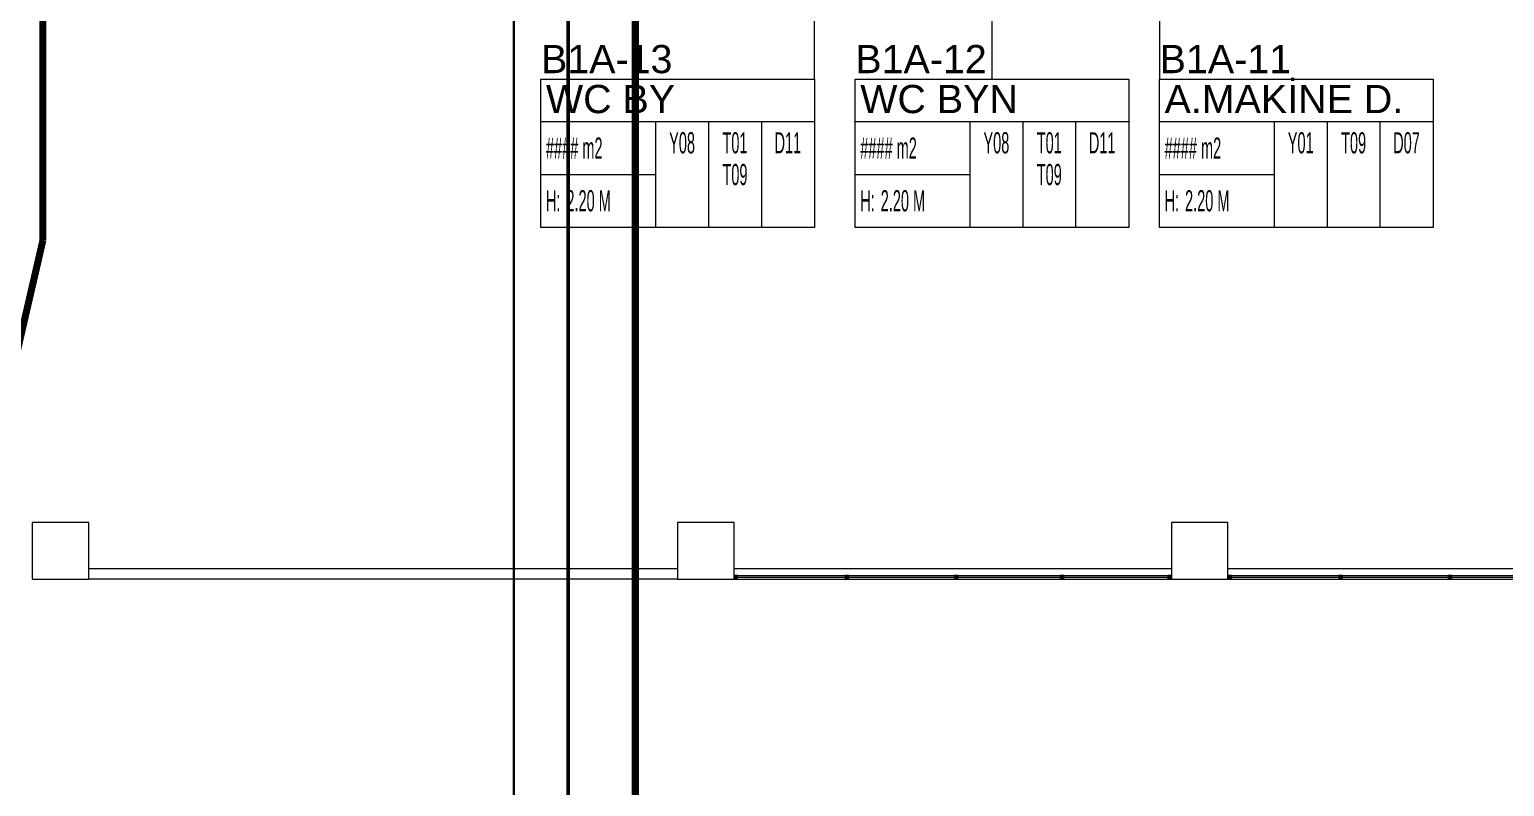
# Model space of a CAD drawing. Header units: metres. Extents: x -17822 to 152406, y -4219 to 19791.
# Drawn here: x 91521 to 93612, y 506 to 1579 of the extents above; entities that cross this region are included whole.
import ezdxf
from ezdxf.enums import TextEntityAlignment as Align

# ---------------------------------------------------------------- set-up
doc = ezdxf.new("R2010")
doc.units = ezdxf.units.M
doc.header["$LTSCALE"] = 100
doc.header["$MEASUREMENT"] = 0
doc.linetypes.add('DOT2', pattern=[0.125, 0, -0.125])
doc.linetypes.add('HIDDEN2', pattern=[4.7625, 3.175, -1.5875])
doc.layers.get('0').update_dxf_attribs({"color": 9, "lineweight": 9})
for name, color, linetype, lineweight in [('00', 9, 'Continuous', 9), ('01', 9, 'Continuous', 9), ('06D', 9, 'Continuous', 9), ('10', 9, 'Continuous', 9), ('15', 9, 'Continuous', 9), ('20', 9, 'DOT2', 9), ('21_mahal200', 9, 'Continuous', 9), ('E-KABLO', 7, 'Continuous', 30), ('E-OG Kablo', 1, 'Continuous', 40)]:
    doc.layers.add(name, color=color, linetype=linetype, lineweight=lineweight)
doc.styles.add('Arial', font='arial.ttf', dxfattribs={"height": 2.5})
doc.styles.add('MuuM_TEXT-STANDART', font='ARIALN.TTF')
doc.dimstyles.new('MuuM_DIM200', dxfattribs={"dimscale": 20, "dimtxt": 2, "dimasz": 1, "dimexe": 1, "dimexo": 1, "dimgap": 1, "dimtad": 1, "dimdec": 1, "dimrnd": 0.5, "dimdsep": 46, "dimtxsty": 'MuuM_TEXT-STANDART', "dimblk": 'ARCHTICK', "dimcen": 0, "dimdle": 0.15, "dimclrd": 256, "dimclre": 256, "dimclrt": 256, "dimadec": 0, "dimazin": 0, "dimtfac": 5, "dimtdec": 1, "dimtix": 1, "dimtmove": 2, "dimatfit": 3, "dimldrblk": 'DOT', "dimfxl": 3, "dimfxlon": 1, "dimtolj": 1, "dimlwd": -1, "dimlwe": -1, "dimarcsym": 0})

# ---------------------------------------------------------------- blocks, each defined once
blk = doc.blocks.new('p-kolon_80x80')
blk.add_lwpolyline([(-40, -40), (40, -40), (40, 40), (-40, 40)], close=True)
blk = doc.blocks.new('1.Bod.Ara.Sitatik Elk')
at = {"layer": '01'}
for p in [(7565, -7790), (8480, -7790), (9180, -7790)]:
    blk.add_blockref('p-kolon_80x80', p, dxfattribs=at)
blk = doc.blocks.new('_ArchTick')
at = {"color": 0, "linetype": 'ByBlock', "const_width": 0.15}
blk.add_lwpolyline([(-0.5, -0.5), (0.5, 0.5)], dxfattribs=at)
blk = doc.blocks.new('_Dot')
at = {"color": 0, "linetype": 'ByBlock', "lineweight": -2}
blk.add_line((-0.5, 0), (-1, 0), dxfattribs=at)
at = {"color": 0, "linetype": 'ByBlock', "const_width": 0.5}
blk.add_lwpolyline([(-0.25, 0, 1), (0.25, 0, 1)], format="xyb", close=True, dxfattribs=at)
blk = doc.blocks.new('0_roomno2')
blk.add_lwpolyline([(19.38, -10.5), (0, -10.5), (0, 0), (19.38, 0)], close=True)
for points in [[(0, -3), (19.38, -3)], [(8.12, -3), (8.12, -10.5)], [(11.88, -3), (11.88, -10.5)], [(15.62, -3), (15.62, -10.5)], [(0, -6.75), (8.12, -6.75)]]:
    blk.add_lwpolyline(points)
at = {"style": 'MuuM_TEXT-STANDART', "width": 0.6}
blk.add_text('H:', height=1.5, dxfattribs=at).set_placement((0.35, -8.61), align=Align.MIDDLE_LEFT)
at = {"style": 'Arial'}
blk.add_attdef('ODANO', (0, 1.17), '', height=2, dxfattribs=at)
blk.add_attdef('MEKANADI', text='', height=2, dxfattribs=at).set_placement((0.35, -3), align=Align.BOTTOM_LEFT)
at = {"style": 'MuuM_TEXT-STANDART', "width": 0.6}
for tag, p in [('M2', (0.35, -4.88)), ('TEMIZTAVANYUKSEKLIGI', (1.8, -8.61))]:
    blk.add_attdef(tag, text='', height=1.5, dxfattribs=at).set_placement(p, align=Align.MIDDLE_LEFT)
for tag, p in [('YER01', (10, -4.5)), ('TAVAN01', (13.75, -4.5)), ('DUVAR01', (17.5, -4.5)), ('YER02', (10, -6.75)), ('TAVAN02', (13.75, -6.75)), ('DUVAR02', (17.5, -6.75)), ('YER03', (10, -9)), ('TAVAN03', (13.75, -9)), ('DUVAR03', (17.5, -9))]:
    blk.add_attdef(tag, text='', height=1.5, dxfattribs=at).set_placement(p, align=Align.MIDDLE_CENTER)
blk = doc.blocks.new('prf-10x10')
blk.add_lwpolyline([(-5, -5), (5, -5), (5, 5), (-5, 5)], close=True)
at = {"color": 255}
blk.add_solid([(-5, -5), (5, -5), (-5, 5), (5, 5)], dxfattribs=at)
at = {"layer": '10'}
blk.add_point((0, 0), dxfattribs=at)
blk = doc.blocks.new('p-dog-ser-620')
at = {"layer": '06D'}
for points in [[(-620, 5), (-5, 5)], [(-620, 0), (-5, 0)]]:
    blk.add_lwpolyline(points, dxfattribs=at)
at = {"layer": '15'}
blk.add_lwpolyline([(-620, 2.5), (-5, 2.5)], dxfattribs=at)
at = {"layer": '10', "xscale": 0.5, "yscale": 0.5, "rotation": 90}
for p in [(-617.5, 2.5), (-460, 2.5), (-305, 2.5), (-155, 2.5), (-2.5, 2.5)]:
    blk.add_blockref('prf-10x10', p, dxfattribs=at)
blk = doc.blocks.new('1.Bod.Ara.Mimari Elk')
at = {"layer": '00'}
blk.add_lwpolyline([(7605, -7815), (8440, -7815), (8440, -7830), (7605, -7830)], close=True, dxfattribs=at)
at = {"layer": '06D'}
for points in [[(8520, -7815), (9140, -7815)], [(9220, -7815), (9840, -7815)]]:
    blk.add_lwpolyline(points, dxfattribs=at)
at = {"layer": '20', "ltscale": 2, "const_width": 10}
blk.add_lwpolyline([(8380, -5050), (8380, -8690), (12080, -8690), (12080, -6110), (9520, -6110), (9520, -5050)], close=True, dxfattribs=at)
blk.add_lwpolyline([(5340, -8750), (5340, -5330), (7540, -5330), (7540, -6950), (7540, -7350.38, -0.2628505), (6470, -8635), (6470, -8455), (6150, -8455), (6150, -8750)], format="xyb", close=True, dxfattribs=at)
at = {"layer": '10'}
for p in [(9140, -7830), (9840, -7830)]:
    blk.add_blockref('p-dog-ser-620', p, dxfattribs=at)
at = {"layer": '21_mahal200'}
ref = blk.add_blockref('0_roomno2', (8246.26, -7121.76), dxfattribs=dict(at, xscale=20, yscale=20, zscale=20))
ref.add_attrib('ODANO', 'B1A-13', (8246.26, -7113.12), dxfattribs={"layer": '0', "height": 40, "style": 'Arial'})
ref.add_attrib('MEKANADI', 'WC BY', dxfattribs={"layer": '0', "height": 40, "style": 'Arial'}).set_placement((8253.26, -7181.76), align=Align.BOTTOM_LEFT)
ref.add_attrib('M2', '#### m2', dxfattribs={"layer": '0', "height": 30, "style": 'MuuM_TEXT-STANDART', "width": 0.6}).set_placement((8253.26, -7219.26), align=Align.MIDDLE_LEFT)
ref.add_attrib('TEMIZTAVANYUKSEKLIGI', '2.20 M', dxfattribs={"layer": '0', "height": 30, "style": 'MuuM_TEXT-STANDART', "width": 0.6}).set_placement((8282.26, -7293.92), align=Align.MIDDLE_LEFT)
ref.add_attrib('YER01', 'Y08', dxfattribs={"layer": '0', "height": 30, "style": 'MuuM_TEXT-STANDART', "width": 0.6}).set_placement((8446.26, -7211.76), align=Align.MIDDLE_CENTER)
ref.add_attrib('TAVAN01', 'T01', dxfattribs={"layer": '0', "height": 30, "style": 'MuuM_TEXT-STANDART', "width": 0.6}).set_placement((8521.26, -7211.76), align=Align.MIDDLE_CENTER)
ref.add_attrib('DUVAR01', 'D11', dxfattribs={"layer": '0', "height": 30, "style": 'MuuM_TEXT-STANDART', "width": 0.6}).set_placement((8596.26, -7211.76), align=Align.MIDDLE_CENTER)
ref.add_attrib('TAVAN02', 'T09', dxfattribs={"layer": '0', "height": 30, "style": 'MuuM_TEXT-STANDART', "width": 0.6}).set_placement((8521.26, -7256.76), align=Align.MIDDLE_CENTER)
ref = blk.add_blockref('0_roomno2', (8691.87, -7121.76), dxfattribs=dict(at, xscale=20, yscale=20, zscale=20))
ref.add_attrib('ODANO', 'B1A-12', (8691.87, -7113.12), dxfattribs={"layer": '0', "height": 40, "style": 'Arial'})
ref.add_attrib('MEKANADI', 'WC BYN', dxfattribs={"layer": '0', "height": 40, "style": 'Arial'}).set_placement((8698.87, -7181.76), align=Align.BOTTOM_LEFT)
ref.add_attrib('M2', '#### m2', dxfattribs={"layer": '0', "height": 30, "style": 'MuuM_TEXT-STANDART', "width": 0.6}).set_placement((8698.87, -7219.26), align=Align.MIDDLE_LEFT)
ref.add_attrib('TEMIZTAVANYUKSEKLIGI', '2.20 M', dxfattribs={"layer": '0', "height": 30, "style": 'MuuM_TEXT-STANDART', "width": 0.6}).set_placement((8727.87, -7293.92), align=Align.MIDDLE_LEFT)
ref.add_attrib('YER01', 'Y08', dxfattribs={"layer": '0', "height": 30, "style": 'MuuM_TEXT-STANDART', "width": 0.6}).set_placement((8891.87, -7211.76), align=Align.MIDDLE_CENTER)
ref.add_attrib('TAVAN01', 'T01', dxfattribs={"layer": '0', "height": 30, "style": 'MuuM_TEXT-STANDART', "width": 0.6}).set_placement((8966.87, -7211.76), align=Align.MIDDLE_CENTER)
ref.add_attrib('DUVAR01', 'D11', dxfattribs={"layer": '0', "height": 30, "style": 'MuuM_TEXT-STANDART', "width": 0.6}).set_placement((9041.87, -7211.76), align=Align.MIDDLE_CENTER)
ref.add_attrib('TAVAN02', 'T09', dxfattribs={"layer": '0', "height": 30, "style": 'MuuM_TEXT-STANDART', "width": 0.6}).set_placement((8966.87, -7256.76), align=Align.MIDDLE_CENTER)
ref = blk.add_blockref('0_roomno2', (9123.33, -7121.76), dxfattribs=dict(at, xscale=20, yscale=20, zscale=20))
ref.add_attrib('ODANO', 'B1A-11', (9123.33, -7113.12), dxfattribs={"layer": '0', "height": 40, "style": 'Arial'})
ref.add_attrib('MEKANADI', 'A.MAKİNE D.', dxfattribs={"layer": '0', "height": 40, "style": 'Arial'}).set_placement((9130.33, -7181.76), align=Align.BOTTOM_LEFT)
ref.add_attrib('M2', '#### m2', dxfattribs={"layer": '0', "height": 30, "style": 'MuuM_TEXT-STANDART', "width": 0.6}).set_placement((9130.33, -7219.26), align=Align.MIDDLE_LEFT)
ref.add_attrib('TEMIZTAVANYUKSEKLIGI', '2.20 M', dxfattribs={"layer": '0', "height": 30, "style": 'MuuM_TEXT-STANDART', "width": 0.6}).set_placement((9159.33, -7293.92), align=Align.MIDDLE_LEFT)
ref.add_attrib('YER01', 'Y01', dxfattribs={"layer": '0', "height": 30, "style": 'MuuM_TEXT-STANDART', "width": 0.6}).set_placement((9323.33, -7211.76), align=Align.MIDDLE_CENTER)
ref.add_attrib('TAVAN01', 'T09', dxfattribs={"layer": '0', "height": 30, "style": 'MuuM_TEXT-STANDART', "width": 0.6}).set_placement((9398.33, -7211.76), align=Align.MIDDLE_CENTER)
ref.add_attrib('DUVAR01', 'D07', dxfattribs={"layer": '0', "height": 30, "style": 'MuuM_TEXT-STANDART', "width": 0.6}).set_placement((9473.33, -7211.76), align=Align.MIDDLE_CENTER)
for points in [[(8633.76, -6701.77), (8633.76, -7121.76)], [(8885.62, -6701.77), (8885.62, -7121.76)], [(9123.33, -6701.77), (9123.33, -7121.76)]]:
    blk.add_leader(points, dimstyle='MuuM_DIM200', override={"dimasz": 1, "dimfxl": 10}, dxfattribs=at)

msp = doc.modelspace()

# ---------------------------------------------------------------- linework, layer by layer
at = {"layer": 'E-KABLO', "color": 6}
msp.add_line((92207.54, 1746.21), (92207.54, -468.41), dxfattribs=at)
at = {"layer": 'E-OG Kablo', "linetype": 'HIDDEN2', "ltscale": 50, "const_width": 5}
msp.add_lwpolyline([(92284.8, 4845), (92284.8, 134.05), (95831.55, 134.05)], dxfattribs=at)

# ---------------------------------------------------------------- block references
for name in ['1.Bod.Ara.Mimari Elk', '1.Bod.Ara.Sitatik Elk']:
    msp.add_blockref(name, (84000, 8630))

doc.saveas('drawing.dxf')
